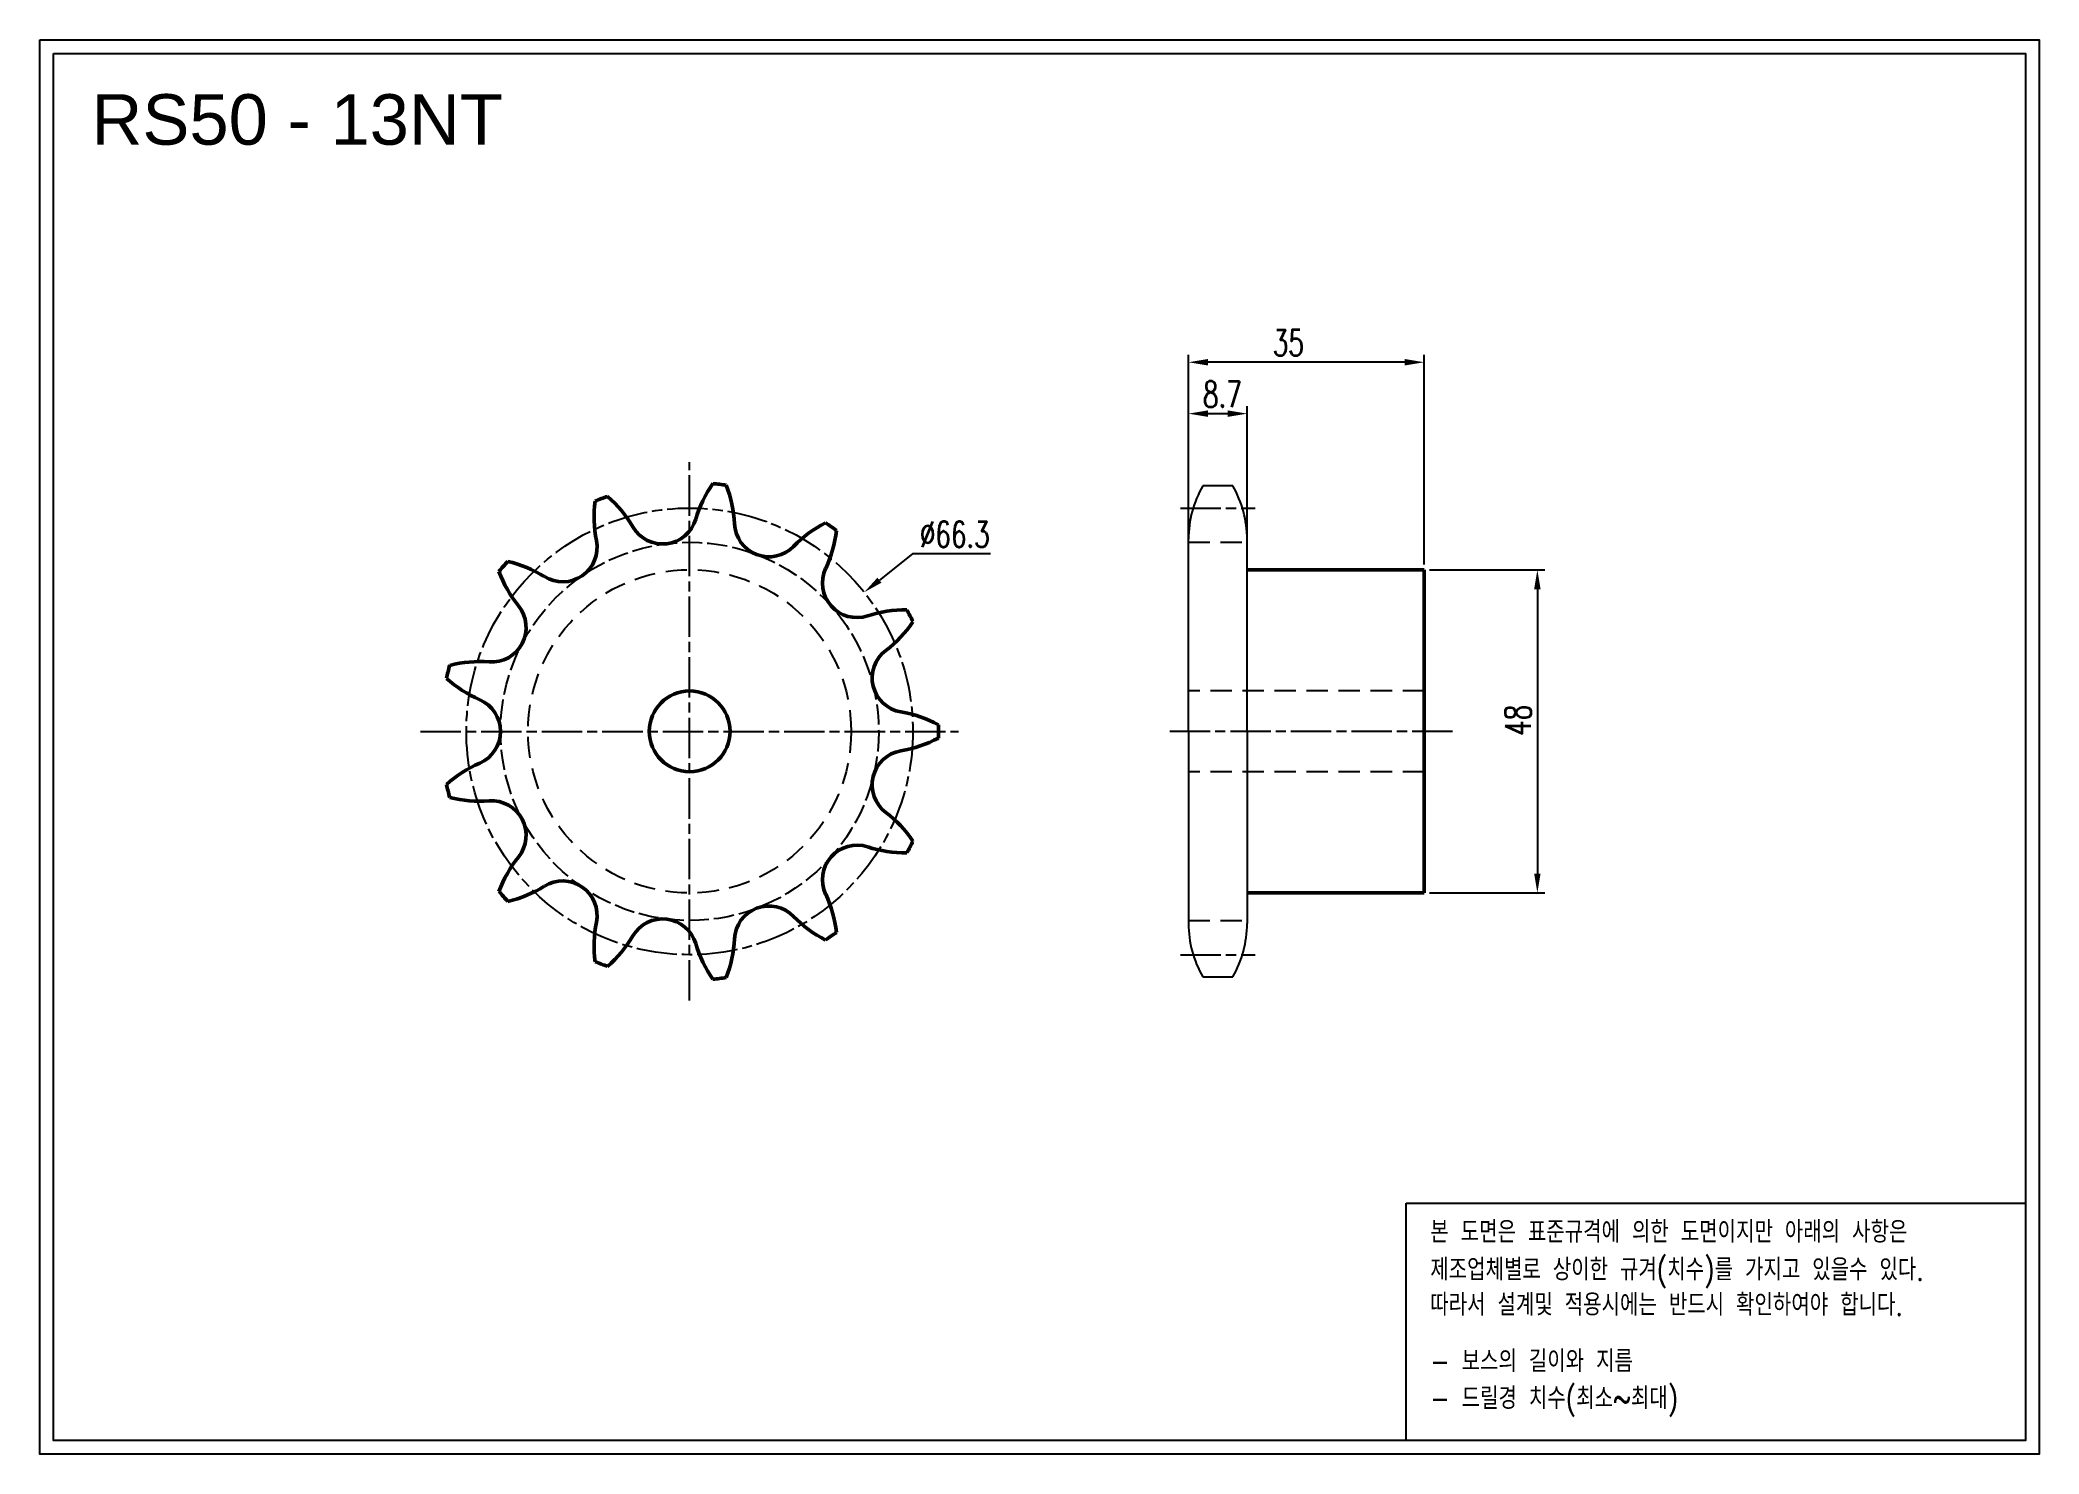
# Model space of a CAD drawing. Header units: millimetres. Extents: x 1233 to 1530, y 0 to 210.
import ezdxf

# ---------------------------------------------------------------- set-up
doc = ezdxf.new("R2010")
doc.units = ezdxf.units.MM
for name, pattern in [('AM_ISO02W050', [7.5, 6, -1.5]), ('AM_ISO02W050x2', [3.75, 3, -0.75]), ('AM_ISO08W050', [18, 12, -1.5, 3, -1.5]), ('AM_ISO08W050x2', [9, 6, -0.75, 1.5, -0.75]), ('HIDDEN', [9.525, 6.35, -3.175])]:
    doc.linetypes.add(name, pattern=pattern)
for name, color, linetype, lineweight in [('1', 7, 'Continuous', 50), ('2', 6, 'AM_ISO02W050', 25), ('22', 30, 'AM_ISO08W050', 25), ('VIS', 7, 'Continuous', 50)]:
    doc.layers.add(name, color=color, linetype=linetype, lineweight=lineweight)
doc.layers.add('HL', color=2, linetype='HIDDEN')
doc.layers.add('S-DIM', color=7, linetype='Continuous')
doc.styles.add('HAN', font='ROMANS.shx', dxfattribs={"width": 0.7, "bigfont": 'whgtxt.shx'})
doc.styles.add('HSG', font='SIMPLEX.shx', dxfattribs={"width": 0.7, "bigfont": 'HSG.shx'})
doc.styles.get("Standard").update_dxf_attribs({"font": 'arial.ttf'})
doc.dimstyles.new('APP4', dxfattribs={"dimscale": 1.6, "dimtxt": 2.4, "dimasz": 1.8, "dimexe": 0.7, "dimexo": 0.5, "dimgap": 0.6, "dimtad": 1, "dimtoh": 1, "dimdec": 1, "dimrnd": 0.01, "dimzin": 9, "dimdsep": 46, "dimtxsty": 'HSG', "dimcen": 0, "dimclrd": 1, "dimclre": 1, "dimclrt": 256, "dimazin": 2, "dimtp": 1, "dimtm": 1, "dimtfac": 0.5, "dimtdec": 1, "dimtofl": 0, "dimtmove": 0, "dimatfit": 3, "dimfxl": 0, "dimtvp": 1, "dimtolj": 2, "dimlwd": -1, "dimlwe": -1, "dimarcsym": 0})

# ---------------------------------------------------------------- blocks, each defined once
blk = doc.blocks.new('*D1')
at = {"layer": 'Defpoints', "color": 0, "transparency": 16777216}
for p in [(1355.6, 127.98), (1303.71, 86.66)]:
    blk.add_point(p, dxfattribs=at)
at = {"layer": 'S-DIM', "color": 1, "transparency": 16777216}
for p, q in [((1362.78, 133.7), (1357.86, 129.77)), ((1374.37, 133.7), (1362.78, 133.7))]:
    blk.add_line(p, q, dxfattribs=at)
blk.add_solid([(1357.56, 130.15), (1358.16, 129.4), (1355.6, 127.98)], dxfattribs=at)
at = {"layer": 'S-DIM', "transparency": 16777216, "insert": (1369.06, 136.58), "char_height": 3.84, "attachment_point": 5, "style": 'HSG'}
blk.add_mtext('\\A2;∅66.3', dxfattribs=at)
blk = doc.blocks.new('*D2')
at = {"layer": 'Defpoints', "color": 0, "transparency": 16777216}
for p in [(1412.48, 154.51), (1403.78, 135.4), (1412.48, 135.4)]:
    blk.add_point(p, dxfattribs=at)
at = {"layer": 'S-DIM', "color": 1, "transparency": 16777216}
for p, q in [((1403.78, 136.2), (1403.78, 155.63)), ((1406.66, 154.51), (1409.6, 154.51)), ((1412.48, 136.2), (1412.48, 155.63))]:
    blk.add_line(p, q, dxfattribs=at)
for points in [[(1406.66, 154.99), (1406.66, 154.03), (1403.78, 154.51)], [(1409.6, 154.99), (1409.6, 154.03), (1412.48, 154.51)]]:
    blk.add_solid(points, dxfattribs=at)
at = {"layer": 'S-DIM', "transparency": 16777216, "insert": (1408.81, 157.39), "char_height": 3.84, "attachment_point": 5, "style": 'HSG'}
blk.add_mtext('\\A2;8.7', dxfattribs=at)
blk = doc.blocks.new('*D3')
at = {"layer": 'Defpoints', "color": 0, "transparency": 16777216}
for p in [(1412.48, 154.51), (1403.78, 135.4), (1412.48, 135.4)]:
    blk.add_point(p, dxfattribs=at)
at = {"layer": 'S-DIM', "color": 1, "transparency": 16777216}
for p, q in [((1403.78, 136.2), (1403.78, 155.63)), ((1406.66, 154.51), (1409.6, 154.51)), ((1412.48, 136.2), (1412.48, 155.63))]:
    blk.add_line(p, q, dxfattribs=at)
for points in [[(1406.66, 154.99), (1406.66, 154.03), (1403.78, 154.51)], [(1409.6, 154.99), (1409.6, 154.03), (1412.48, 154.51)]]:
    blk.add_solid(points, dxfattribs=at)
at = {"layer": 'S-DIM', "transparency": 16777216, "insert": (1408.81, 157.39), "char_height": 3.84, "attachment_point": 5, "style": 'HSG'}
blk.add_mtext('\\A2;8.7', dxfattribs=at)
blk = doc.blocks.new('*D4')
at = {"layer": 'Defpoints', "color": 0, "transparency": 16777216}
for p in [(1412.48, 154.51), (1403.78, 135.4), (1412.48, 135.4)]:
    blk.add_point(p, dxfattribs=at)
at = {"layer": 'S-DIM', "color": 1, "transparency": 16777216}
for p, q in [((1403.78, 136.2), (1403.78, 155.63)), ((1406.66, 154.51), (1409.6, 154.51)), ((1412.48, 136.2), (1412.48, 155.63))]:
    blk.add_line(p, q, dxfattribs=at)
for points in [[(1406.66, 154.99), (1406.66, 154.03), (1403.78, 154.51)], [(1409.6, 154.99), (1409.6, 154.03), (1412.48, 154.51)]]:
    blk.add_solid(points, dxfattribs=at)
at = {"layer": 'S-DIM', "transparency": 16777216, "insert": (1408.81, 157.39), "char_height": 3.84, "attachment_point": 5, "style": 'HSG'}
blk.add_mtext('\\A2;8.7', dxfattribs=at)
blk = doc.blocks.new('*D5')
at = {"layer": 'Defpoints', "color": 0, "transparency": 16777216}
for p in [(1438.78, 131.32), (1438.78, 83.32), (1455.61, 83.32)]:
    blk.add_point(p, dxfattribs=at)
at = {"layer": 'S-DIM', "color": 1, "transparency": 16777216}
for p, q in [((1439.58, 131.32), (1456.73, 131.32)), ((1455.61, 128.44), (1455.61, 86.2)), ((1439.58, 83.32), (1456.73, 83.32))]:
    blk.add_line(p, q, dxfattribs=at)
for points in [[(1455.13, 128.44), (1456.09, 128.44), (1455.61, 131.32)], [(1455.13, 86.2), (1456.09, 86.2), (1455.61, 83.32)]]:
    blk.add_solid(points, dxfattribs=at)
at = {"layer": 'S-DIM', "transparency": 16777216, "insert": (1452.73, 108.97), "char_height": 3.84, "attachment_point": 5, "rotation": 90, "style": 'HSG'}
blk.add_mtext('\\A2;48', dxfattribs=at)
blk = doc.blocks.new('*D6')
at = {"layer": 'Defpoints', "color": 0, "transparency": 16777216}
for p in [(1403.78, 162.14), (1403.78, 131.32), (1438.78, 131.32)]:
    blk.add_point(p, dxfattribs=at)
at = {"layer": 'S-DIM', "color": 1, "transparency": 16777216}
for p, q in [((1403.78, 132.12), (1403.78, 163.26)), ((1435.9, 162.14), (1406.66, 162.14)), ((1438.78, 132.12), (1438.78, 163.26))]:
    blk.add_line(p, q, dxfattribs=at)
for points in [[(1406.66, 162.62), (1406.66, 161.66), (1403.78, 162.14)], [(1435.9, 162.62), (1435.9, 161.66), (1438.78, 162.14)]]:
    blk.add_solid(points, dxfattribs=at)
at = {"layer": 'S-DIM', "transparency": 16777216, "insert": (1418.61, 165.02), "char_height": 3.84, "attachment_point": 5, "style": 'HSG'}
blk.add_mtext('\\A2;35', dxfattribs=at)

msp = doc.modelspace()

# ---------------------------------------------------------------- linework, layer by layer
for p, q in [((1410.35, 143.8), (1405.91, 143.8)), ((1403.78, 107.32), (1403.78, 135.86)), ((1412.48, 107.32), (1412.48, 135.86)), ((1403.78, 107.32), (1403.78, 78.78)), ((1412.48, 107.32), (1412.48, 78.78)), ((1410.35, 70.84), (1405.91, 70.84))]:
    msp.add_line(p, q)
for points in [[(1233.14, 210), (1530.14, 210), (1530.14, 0), (1233.14, 0)], [(1235.14, 208), (1528.14, 208), (1528.14, 2), (1235.14, 2)]]:
    msp.add_lwpolyline(points, close=True)
at = {"color": 6}
msp.add_lwpolyline([(1436.14, 37.25), (1528.14, 37.25), (1528.14, 2), (1436.14, 2)], close=True, dxfattribs=at)
for centre, start, end in [((1419.65, 135.86), 150, 180), ((1396.61, 135.86), 0, 30), ((1419.65, 78.78), 180, 210), ((1396.61, 78.78), 330, 0)]:
    msp.add_arc(centre, 15.87, start, end)
at = {"layer": '1'}
msp.add_circle((1329.66, 107.32), 6, dxfattribs=at)
for centre, radius, start, end in [((1348.1, 133.63), 18.29, 144.9851, 163.4615), ((1329.66, 107.32), 36.97, 81.537, 84.6169), ((1318.04, 137.28), 18.29, 2.6923, 21.1687), ((1333.76, 139.19), 18.29, 172.6775, 191.1538), ((1329.66, 107.32), 36.97, 109.2293, 112.3092), ((1305.45, 128.45), 18.29, 30.3846, 48.861), ((1325.65, 140.29), 5.13, 210.3846, 343.4615), ((1341.44, 138.38), 5.13, 182.6923, 315.7692), ((1358.22, 122.04), 18.29, 117.2928, 135.7692), ((1329.66, 107.32), 36.97, 53.8447, 56.9246), ((1333.3, 139.24), 18.29, 335, 353.4764), ((1310.79, 134.66), 5.13, 238.0769, 11.1538), ((1329.66, 107.32), 36.97, 136.9216, 140.0015), ((1318.48, 137.44), 18.29, 200.3698, 218.8462), ((1298.4, 114.78), 18.29, 58.0769, 76.5533), ((1354.52, 129.35), 5.13, 155, 288.0769), ((1300.24, 122.75), 5.13, 265.7692, 38.8462), ((1361.79, 107.08), 18.29, 89.6005, 108.0769), ((1329.66, 107.32), 36.97, 26.1523, 29.2323), ((1347.72, 133.89), 18.29, 307.3077, 325.7841), ((1361.91, 115.27), 5.13, 127.3077, 260.3846), ((1329.66, 107.32), 36.97, 164.6139, 167.6938), ((1298.52, 99.4), 18.29, 85.7692, 104.2456), ((1305.76, 128.8), 18.29, 228.0621, 246.5385), ((1296.44, 107.32), 5.13, 293.4615, 66.5385), ((1358, 92.18), 18.29, 61.9082, 80.3846), ((1329.66, 107.32), 36.97, 358.46, 1.54), ((1361.91, 99.37), 5.13, 99.6154, 232.6923), ((1358, 122.46), 18.29, 279.6154, 298.0918), ((1305.76, 85.83), 18.29, 113.4615, 131.9379), ((1329.66, 107.32), 36.97, 192.3062, 195.3861), ((1298.52, 115.24), 18.29, 255.7544, 274.2308), ((1300.24, 91.88), 5.13, 321.1538, 94.2308), ((1347.72, 80.74), 18.29, 34.2159, 52.6923), ((1354.52, 85.29), 5.13, 71.9231, 205), ((1361.79, 107.55), 18.29, 251.9231, 270.3995), ((1329.66, 107.32), 36.97, 330.7677, 333.8477), ((1318.48, 77.19), 18.29, 141.1538, 159.6302), ((1329.66, 107.32), 36.97, 219.9985, 223.0784), ((1298.4, 99.86), 18.29, 283.4467, 301.9231), ((1310.79, 79.98), 5.13, 348.8462, 121.9231), ((1341.44, 76.26), 5.13, 44.2308, 177.3077), ((1333.3, 75.39), 18.29, 6.5236, 25), ((1333.76, 75.45), 18.29, 168.8462, 187.3225), ((1325.65, 74.34), 5.13, 16.5385, 149.6154), ((1358.22, 92.59), 18.29, 224.2308, 242.7072), ((1329.66, 107.32), 36.97, 303.0754, 306.1553), ((1305.45, 86.19), 18.29, 311.139, 329.6154), ((1348.1, 81.01), 18.29, 196.5385, 215.0149), ((1318.04, 77.36), 18.29, 338.8313, 357.3077), ((1329.66, 107.32), 36.97, 247.6908, 250.7707), ((1329.66, 107.32), 36.97, 275.3831, 278.463)]:
    msp.add_arc(centre, radius, start, end, dxfattribs=at)
at = {"layer": '2', "linetype": 'AM_ISO02W050x2'}
msp.add_circle((1329.66, 107.32), 28.09, dxfattribs=at)
at = {"layer": '22', "linetype": 'AM_ISO08W050x2'}
for p, q in [((1329.66, 67.35), (1329.66, 147.28)), ((1402.6, 140.49), (1413.66, 140.49)), ((1289.69, 107.32), (1369.62, 107.32)), ((1443, 107.32), (1400.75, 107.32)), ((1402.6, 74.15), (1413.66, 74.15))]:
    msp.add_line(p, q, dxfattribs=at)
msp.add_circle((1329.66, 107.32), 33.17, dxfattribs=at)
at = {"layer": 'HL', "ltscale": 0.5}
for p, q in [((1403.78, 135.4), (1412.48, 135.4)), ((1438.78, 113.32), (1403.78, 113.32)), ((1438.78, 101.32), (1403.78, 101.32)), ((1403.78, 79.24), (1412.48, 79.24))]:
    msp.add_line(p, q, dxfattribs=at)
msp.add_circle((1329.66, 107.32), 24, dxfattribs=at)
at = {"layer": 'VIS'}
for p, q in [((1438.78, 131.32), (1412.48, 131.32)), ((1438.78, 131.32), (1438.78, 83.32)), ((1438.78, 83.32), (1412.48, 83.32))]:
    msp.add_line(p, q, dxfattribs=at)

# ---------------------------------------------------------------- texts
msp.add_text('RS50 - 13NT', height=7.5).set_placement((1240.79, 194.45))
at = {"color": 6, "style": 'HAN', "width": 0.8}
for s, p in [('본 도면은 표준규격에 의한 도면이지만 아래의 사항은', (1439.7, 31.37)), ('제조업체별로 상이한 규겨(치수)를 가지고 있을수 있다.', (1439.7, 25.77)), ('따라서 설계및 적용시에는 반드시 확인하여야 합니다.', (1439.7, 20.56)), ('- 보스의 길이와 지름', (1439.7, 12.17)), ('- 드릴경 치수(최소~최대)', (1439.7, 6.66))]:
    msp.add_text(s, height=3.2348, dxfattribs=at).set_placement(p)

# ---------------------------------------------------------------- dimensions: what is measured, and where the dimension line sits
at = {"layer": 'S-DIM', "color": 3}
for base, p1, p2, picture, middle in [((1403.78, 162.14), (1438.78, 131.32), (1403.78, 131.32), '*D6', (1418.61, 162.14)), ((1412.48, 154.51), (1403.78, 135.4), (1412.48, 135.4), '*D2', (1408.81, 154.51)), ((1412.48, 154.51), (1403.78, 135.4), (1412.48, 135.4), '*D3', (1408.81, 154.51)), ((1412.48, 154.51), (1403.78, 135.4), (1412.48, 135.4), '*D4', (1408.81, 154.51))]:
    dim = msp.add_linear_dim(base=base, p1=p1, p2=p2, dimstyle='APP4', dxfattribs=at)
    dim.commit()
    dim.dimension.update_dxf_attribs({"geometry": picture, "text_midpoint": middle, "dimtype": 128})
dim = msp.add_diameter_dim_2p(p1=(1303.71, 86.66), p2=(1355.6, 127.98), dimstyle='APP4', dxfattribs=at)
dim.commit()
dim.dimension.update_dxf_attribs({"geometry": '*D1', "text_midpoint": (1369.06, 133.7), "dimtype": 131})
dim = msp.add_linear_dim(base=(1455.61, 83.32), p1=(1438.78, 131.32), p2=(1438.78, 83.32), angle=90, dimstyle='APP4', dxfattribs=at)
dim.commit()
dim.dimension.update_dxf_attribs({"geometry": '*D5', "text_midpoint": (1455.61, 108.97), "dimtype": 128})

doc.saveas('drawing.dxf')
